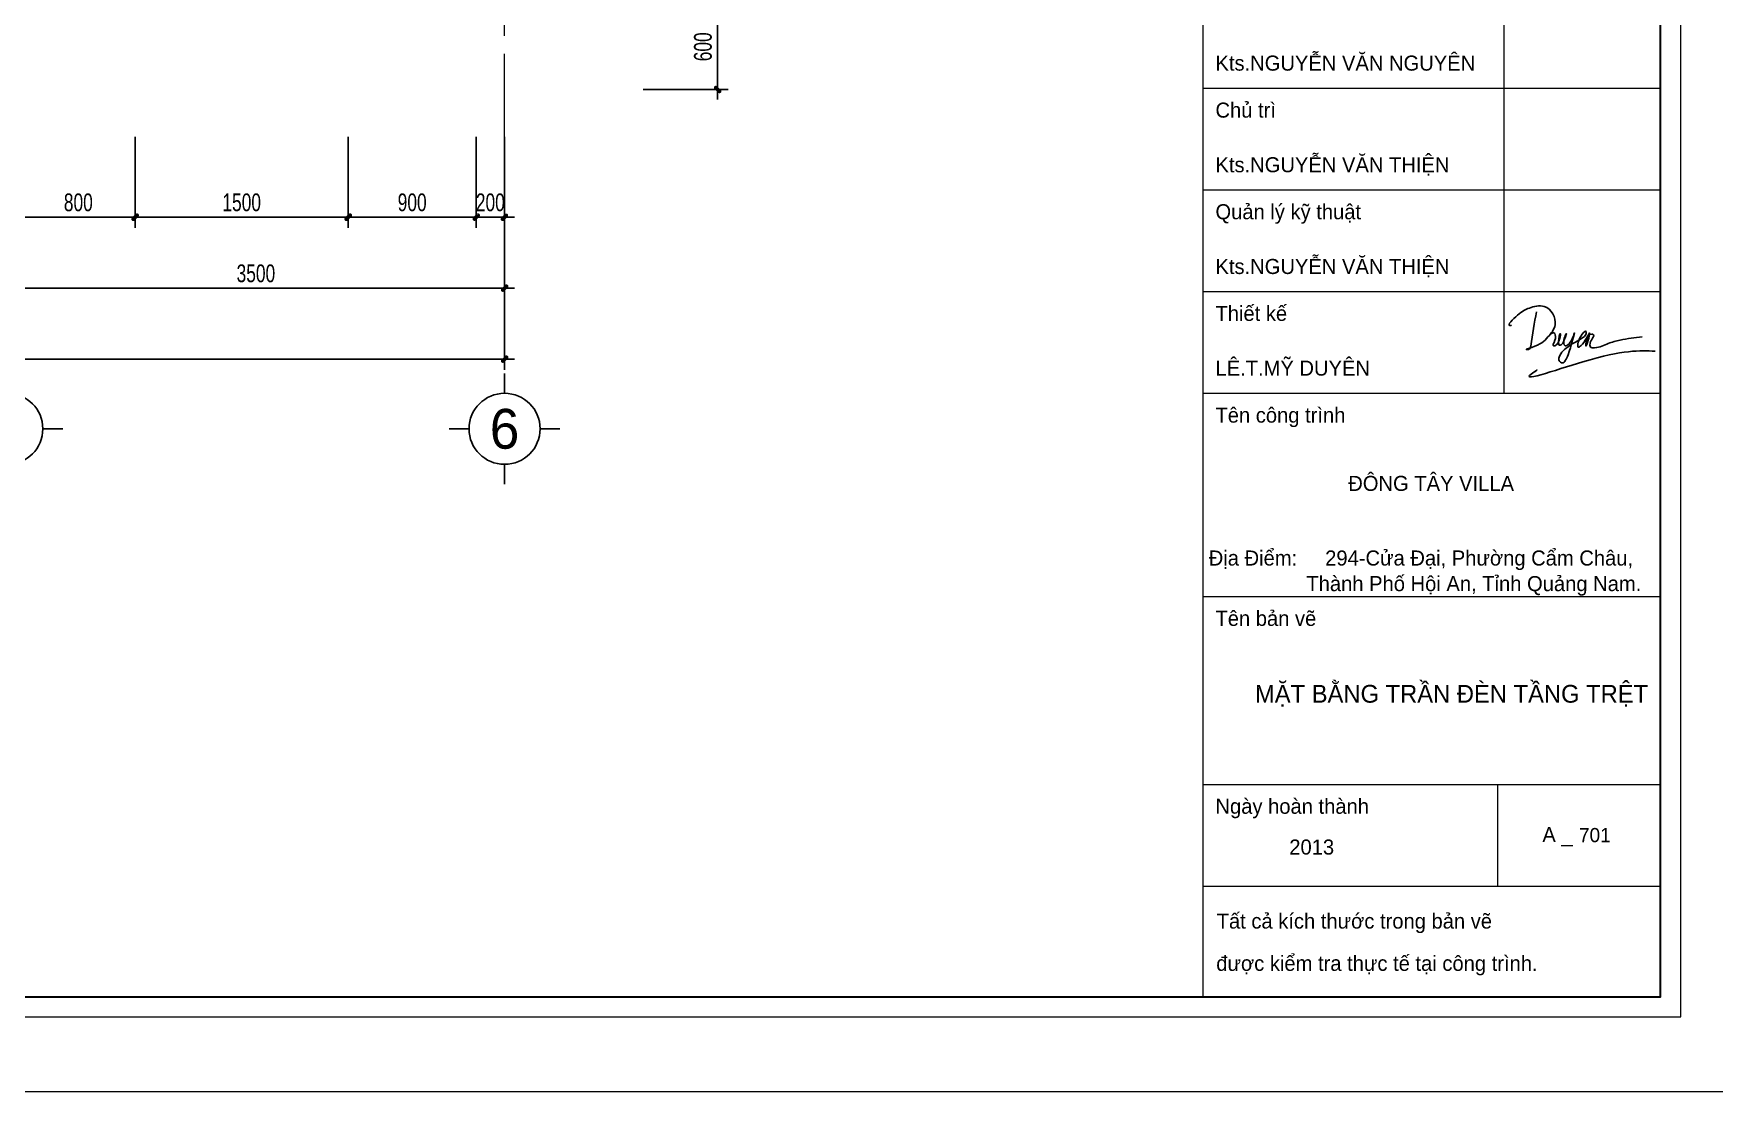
# Model space of a CAD drawing. Header units: inches. Extents: x 88947 to 296847, y 35049 to 161062.
# Drawn here: x 106346 to 118177, y 77053 to 84502 of the extents above; entities that cross this region are included whole.
import ezdxf
from ezdxf.enums import TextEntityAlignment as Align

# ---------------------------------------------------------------- set-up
doc = ezdxf.new("R2010")
doc.units = ezdxf.units.IN
doc.header["$MEASUREMENT"] = 0
doc.header["$PDMODE"] = 1
doc.linetypes.add('ACAD_ISO03W100', pattern=[30, 12, -18])
doc.linetypes.add('CENTER', pattern=[50.8, 31.75, -6.35, 6.35, -6.35])
for name, color, linetype, lineweight in [('0.15', 175, 'Continuous', 20), ('A-Dims', 145, 'Continuous', 25), ('A-Text', 30, 'Continuous', 9), ('A-Wall', 2, 'Continuous', 35), ('DIM', 7, 'Continuous', 25), ('GHICHU', 40, 'Continuous', 18), ('KHUNG 2', 144, 'Continuous', 18), ('NETMANH', 192, 'Continuous', 18), ('TRUC', 252, 'ACAD_ISO03W100', 13)]:
    doc.layers.add(name, color=color, linetype=linetype, lineweight=lineweight)
doc.layers.add('text', color=2, linetype='Continuous')
doc.styles.add('FRANKO', font='VFRANKO.TTF')
doc.styles.add('VHELVEN', font='VHELVEN.TTF')
doc.styles.add('VNI-HELVE-CONDENSE', font='VNARIAL.TTF', dxfattribs={"width": 0.7})
doc.dimstyles.new('TAS-100', dxfattribs={"dimscale": 50, "dimtxt": 2.5, "dimasz": 0.7, "dimexe": 1.5, "dimexo": 1.5, "dimgap": 0.8, "dimtad": 1, "dimdec": 0, "dimzin": 3, "dimdsep": 46, "dimtxsty": 'VNI-HELVE-CONDENSE', "dimblk": 'TICK', "dimcen": 2.5, "dimclrt": 71, "dimazin": 2, "dimtfac": 0.75, "dimtdec": 0, "dimtix": 1, "dimtmove": 2, "dimatfit": 2, "dimldrblk": 'TICK123', "dimfxl": 1.5, "dimtolj": 1, "dimtzin": 0, "dimarcsym": 0})

# ---------------------------------------------------------------- blocks, each defined once
blk = doc.blocks.new('A$C22DF5D2D')
for points in [[(-10, 1159), (-123, 479), (-148, 421), (-212, 409), (-104, 451), (219, 660), (363, 901), (147, 1267), (-150, 1235), (-388, 1094), (-537, 889), (-506, 892)], [(255, 700), (290, 728), (339, 743), (363, 705), (341, 552), (331, 483), (357, 485), (464, 729), (431, 561), (448, 495), (513, 535), (530, 566), (588, 726), (535, 529), (559, 486), (639, 526), (747, 742), (622, 304), (565, 189), (507, 143), (444, 188), (443, 257), (521, 382), (803, 578), (926, 655), (981, 729), (981, 766), (870, 665), (831, 456), (904, 515), (1051, 736), (976, 480), (1094, 717), (1127, 703), (1105, 634), (1056, 499), (1066, 460), (1148, 442), (1421, 530), (1656, 597), (2094, 666)], [(2356, 378), (916, 165), (-61, -39), (0, 0), (-61, -39)]]:
    blk.add_spline(points, degree=3)
blk = doc.blocks.new('khung ten')
at = {"layer": '0.15', "ltscale": 0.7}
blk.add_line((301249, -213090), (305804, -213090), dxfattribs=at)
at = {"layer": 'A-Wall', "ltscale": 0.7}
blk.add_lwpolyline([(267204, -219099), (305804, -219099), (305804, -190799), (267204, -190799)], close=True, dxfattribs=at)
at = {"layer": 'KHUNG 2', "ltscale": 0.7}
for p, q in [((301249, -219099), (301249, -190799)), ((304246, -213090), (304246, -209041)), ((301249, -210053), (305804, -210053)), ((301249, -211065), (305804, -211065)), ((301249, -212078), (305804, -212078)), ((301249, -213090), (305804, -213090)), ((301249, -215115), (305804, -215115)), ((301249, -216986), (305804, -216986)), ((304185, -217998), (304185, -216986)), ((301249, -217998), (305804, -217998))]:
    blk.add_line(p, q, dxfattribs=at)
blk.add_lwpolyline([(267004, -219299), (306004, -219299), (306004, -190599), (267004, -190599)], close=True, dxfattribs=at)
at = {"layer": 'NETMANH', "ltscale": 0.7}
blk.add_lwpolyline([(265004, -220042), (307004, -220042), (307004, -190342), (265004, -190342)], close=True, dxfattribs=at)
at = {"layer": 'text', "linetype": 'Continuous', "xscale": 0.5, "yscale": 0.5, "zscale": 0.5}
blk.add_blockref('A$C22DF5D2D', (304573, -212860), dxfattribs=at)
at = {"layer": 'text', "linetype": 'Continuous', "style": 'FRANKO'}
for s, p in [('Kts.NGUYEÃN VAÊN NGUYEÂN', (301373, -209878)), ('Chuû trì', (301373, -210346)), ('Kts.NGUYEÃN VAÊN THIEÄN', (301373, -210890)), ('Quaûn lyù kyõ thuaät', (301373, -211358)), ('Kts.NGUYEÃN VAÊN THIEÄN', (301373, -211903)), ('Thieát keá', (301373, -212370)), ('LEÂ.T.MYÕ DUYEÂN', (301373, -212915)), ('Teân coâng trình', (301373, -213383)), ('ÑOÂNG TAÂY VILLA', (302695, -214063)), ('Ñòa Ñieåm:     294-Cöûa Ñaïi, Phöôøng Caåm Chaâu, ', (301306, -214806)), ('Thaønh Phoá Hoäi An, Tænh Quaûng Nam.', (302278, -215061)), ('Teân baûn veõ ', (301373, -215407)), ('Ngaøy hoaøn thaønh', (301373, -217278)), ('A _ ', (304627, -217560)), ('2013', (302108, -217684)), ('Taát caû kích thöôùc trong baûn veõ ', (301385, -218421)), ('ñöôïc kieåm tra thöïc teá taïi coâng trình.', (301381, -218842))]:
    blk.add_text(s, height=150, dxfattribs=at).set_placement(p)
blk = doc.blocks.new('TICK')
at = {"layer": 'A-Dims', "color": 1}
for p, q in [((-2, 0), (2, 0)), ((0, 1.5), (0, -1.5))]:
    blk.add_line(p, q, dxfattribs=at)
at = {"layer": 'A-Dims', "color": 1, "const_width": 0.788}
blk.add_lwpolyline([(-0.33, -0.35), (0.38, 0.38)], dxfattribs=at)
at = {"layer": 'A-Dims', "color": 1, "const_width": 0.394}
for points in [[(0.24, 0.52, -0.414214), (0.52, 0.52, -1)], [(0.52, 0.52, -0.414214), (0.52, 0.24, -1)], [(-0.47, -0.21, 0.414214), (-0.47, -0.49, 1)], [(-0.47, -0.49, 0.414214), (-0.19, -0.49, 1)]]:
    blk.add_lwpolyline(points, format="xyb", dxfattribs=at)
blk = doc.blocks.new('*D4450')
at = {"layer": 'Defpoints', "color": 0}
for p in [(106161, 83851), (109661, 83851), (109661, 82709)]:
    blk.add_point(p, dxfattribs=at)
at = {"layer": 'DIM', "color": 0, "lineweight": -2}
for p, q in [((106161, 83776), (106161, 82634)), ((109661, 83776), (109661, 82634)), ((106196, 82709), (109626, 82709))]:
    blk.add_line(p, q, dxfattribs=at)
at = {"layer": 'DIM', "color": 0, "lineweight": -2, "xscale": 35, "yscale": 35, "zscale": 35, "rotation": 180}
blk.add_blockref('TICK', (106161, 82709), dxfattribs=at)
at = {"layer": 'DIM', "color": 0, "lineweight": -2, "xscale": 35, "yscale": 35, "zscale": 35}
blk.add_blockref('TICK', (109661, 82709), dxfattribs=at)
at = {"layer": 'DIM', "color": 71, "insert": (107911, 82813), "char_height": 125, "attachment_point": 5, "style": 'VNI-HELVE-CONDENSE'}
blk.add_mtext('\\A1;3500', dxfattribs=at)
blk = doc.blocks.new('TICK123')
at = {"layer": 'A-Dims', "color": 1}
blk.add_lwpolyline([(0.05, 0, 0, 0.84, 0), (-2.11, 0, 8.4, 8.4, 0)], format="xyseb", dxfattribs=at)
blk = doc.blocks.new('*D4451')
at = {"layer": 'Defpoints', "color": 0}
for p in [(97261, 83851), (109661, 83851), (109661, 82209)]:
    blk.add_point(p, dxfattribs=at)
at = {"layer": 'DIM', "color": 0, "lineweight": -2}
for p, q in [((97261, 83776), (97261, 82134)), ((109661, 83776), (109661, 82134)), ((97296, 82209), (109626, 82209))]:
    blk.add_line(p, q, dxfattribs=at)
at = {"layer": 'DIM', "color": 0, "lineweight": -2, "xscale": 35, "yscale": 35, "zscale": 35, "rotation": 180}
blk.add_blockref('TICK', (97261, 82209), dxfattribs=at)
at = {"layer": 'DIM', "color": 0, "lineweight": -2, "xscale": 35, "yscale": 35, "zscale": 35}
blk.add_blockref('TICK', (109661, 82209), dxfattribs=at)
at = {"layer": 'DIM', "color": 71, "insert": (103461, 82313), "char_height": 125, "attachment_point": 5, "style": 'VNI-HELVE-CONDENSE'}
blk.add_mtext('\\A1;12400', dxfattribs=at)
blk = doc.blocks.new('*D4489')
at = {"layer": 'Defpoints', "color": 0}
for p in [(110561, 84709), (110561, 84109), (111161, 84109)]:
    blk.add_point(p, dxfattribs=at)
at = {"layer": 'DIM', "color": 0, "lineweight": -2}
for p, q in [((110636, 84709), (111236, 84709)), ((111161, 84674), (111161, 84144)), ((110636, 84109), (111236, 84109))]:
    blk.add_line(p, q, dxfattribs=at)
at = {"layer": 'DIM', "color": 0, "lineweight": -2, "xscale": 35, "yscale": 35, "zscale": 35}
for p, rotation in [((111161, 84709), 90), ((111161, 84109), 270)]:
    blk.add_blockref('TICK', p, dxfattribs=dict(at, rotation=rotation))
at = {"layer": 'DIM', "color": 71, "insert": (111058, 84409), "char_height": 125, "attachment_point": 5, "rotation": 90, "style": 'VNI-HELVE-CONDENSE'}
blk.add_mtext('\\A1;600', dxfattribs=at)
blk = doc.blocks.new('TRUCCOT')
for p, q in [((0, -140), (0, 0)), ((-250, -390), (-390, -390)), ((250, -390), (390, -390)), ((0, -640), (0, -780))]:
    blk.add_line(p, q)
blk.add_circle((0, -390), 250)
at = {"layer": 'GHICHU', "style": 'VHELVEN'}
blk.add_attdef('TRUC', text='', height=280, dxfattribs=at).set_placement((0, -390), align=Align.MIDDLE_CENTER)
blk = doc.blocks.new('*D4534')
at = {"layer": 'Defpoints', "color": 0}
for p in [(107061, 83851), (108561, 83851), (107061, 83209)]:
    blk.add_point(p, dxfattribs=at)
at = {"layer": 'DIM', "color": 0, "lineweight": -2}
for p, q in [((107061, 83776), (107061, 83134)), ((108561, 83776), (108561, 83134)), ((108526, 83209), (107096, 83209))]:
    blk.add_line(p, q, dxfattribs=at)
at = {"layer": 'DIM', "color": 0, "lineweight": -2, "xscale": 35, "yscale": 35, "zscale": 35, "rotation": 180}
blk.add_blockref('TICK', (107061, 83209), dxfattribs=at)
at = {"layer": 'DIM', "color": 0, "lineweight": -2, "xscale": 35, "yscale": 35, "zscale": 35}
blk.add_blockref('TICK', (108561, 83209), dxfattribs=at)
at = {"layer": 'DIM', "color": 71, "insert": (107811, 83313), "char_height": 125, "attachment_point": 5, "style": 'VNI-HELVE-CONDENSE'}
blk.add_mtext('\\A1;1500', dxfattribs=at)
blk = doc.blocks.new('*D4547')
at = {"layer": 'Defpoints', "color": 0}
for p in [(106261, 83851), (107061, 83851), (106261, 83209)]:
    blk.add_point(p, dxfattribs=at)
at = {"layer": 'DIM', "color": 0, "lineweight": -2}
for p, q in [((106261, 83776), (106261, 83134)), ((107061, 83776), (107061, 83134)), ((107026, 83209), (106296, 83209))]:
    blk.add_line(p, q, dxfattribs=at)
at = {"layer": 'DIM', "color": 0, "lineweight": -2, "xscale": 35, "yscale": 35, "zscale": 35, "rotation": 180}
blk.add_blockref('TICK', (106261, 83209), dxfattribs=at)
at = {"layer": 'DIM', "color": 0, "lineweight": -2, "xscale": 35, "yscale": 35, "zscale": 35}
blk.add_blockref('TICK', (107061, 83209), dxfattribs=at)
at = {"layer": 'DIM', "color": 71, "insert": (106661, 83313), "char_height": 125, "attachment_point": 5, "style": 'VNI-HELVE-CONDENSE'}
blk.add_mtext('\\A1;800', dxfattribs=at)
blk = doc.blocks.new('*D4548')
at = {"layer": 'Defpoints', "color": 0}
for p in [(108561, 83851), (109461, 83851), (108561, 83209)]:
    blk.add_point(p, dxfattribs=at)
at = {"layer": 'DIM', "color": 0, "lineweight": -2}
for p, q in [((108561, 83776), (108561, 83134)), ((109461, 83776), (109461, 83134)), ((109426, 83209), (108596, 83209))]:
    blk.add_line(p, q, dxfattribs=at)
at = {"layer": 'DIM', "color": 0, "lineweight": -2, "xscale": 35, "yscale": 35, "zscale": 35, "rotation": 180}
blk.add_blockref('TICK', (108561, 83209), dxfattribs=at)
at = {"layer": 'DIM', "color": 0, "lineweight": -2, "xscale": 35, "yscale": 35, "zscale": 35}
blk.add_blockref('TICK', (109461, 83209), dxfattribs=at)
at = {"layer": 'DIM', "color": 71, "insert": (109011, 83313), "char_height": 125, "attachment_point": 5, "style": 'VNI-HELVE-CONDENSE'}
blk.add_mtext('\\A1;900', dxfattribs=at)
blk = doc.blocks.new('*D4550')
at = {"layer": 'Defpoints', "color": 0}
for p in [(109461, 83851), (109661, 83851), (109661, 83209)]:
    blk.add_point(p, dxfattribs=at)
at = {"layer": 'DIM', "color": 0, "lineweight": -2}
for p, q in [((109461, 83776), (109461, 83134)), ((109661, 83776), (109661, 83134)), ((109426, 83209), (109391, 83209)), ((109461, 83209), (109661, 83209)), ((109696, 83209), (109731, 83209))]:
    blk.add_line(p, q, dxfattribs=at)
at = {"layer": 'DIM', "color": 0, "lineweight": -2, "xscale": 35, "yscale": 35, "zscale": 35}
blk.add_blockref('TICK', (109461, 83209), dxfattribs=at)
at = {"layer": 'DIM', "color": 0, "lineweight": -2, "xscale": 35, "yscale": 35, "zscale": 35, "rotation": 180}
blk.add_blockref('TICK', (109661, 83209), dxfattribs=at)
at = {"layer": 'DIM', "color": 71, "insert": (109561, 83313), "char_height": 125, "attachment_point": 5, "style": 'VNI-HELVE-CONDENSE'}
blk.add_mtext('\\A1;200', dxfattribs=at)

msp = doc.modelspace()

# ---------------------------------------------------------------- linework, layer by layer
at = {"layer": 'TRUC', "linetype": 'CENTER', "ltscale": 20}
msp.add_lwpolyline([(109661.3, 82709), (109661.3, 95209)], dxfattribs=at)

# ---------------------------------------------------------------- block references
at = {"layer": 'A-Text', "xscale": 0.7071428571362048, "yscale": 0.7071428573544836, "zscale": 0.7071428573664265}
msp.add_blockref('khung ten', (-98448.5, 232654.8), dxfattribs=at)
at = {"layer": 'DIM'}
ref = msp.add_blockref('TRUCCOT', (106161.3, 82109), dxfattribs=at)
ref.add_attrib('TRUC', '5', dxfattribs={"layer": 'GHICHU', "height": 280, "style": 'FRANKO'}).set_placement((106161.3, 81719), align=Align.MIDDLE_CENTER)
ref = msp.add_blockref('TRUCCOT', (109661.3, 82109), dxfattribs=at)
ref.add_attrib('TRUC', '6', dxfattribs={"layer": 'GHICHU', "height": 280, "style": 'FRANKO'}).set_placement((109661.3, 81719), align=Align.MIDDLE_CENTER)

# ---------------------------------------------------------------- texts
at = {"layer": 'text', "style": 'FRANKO'}
for s, height, p in [('MAËT BAÈNG TRAÀN ÑEØN TAÀNG TREÄT', 125, (114943.4, 79790.7)), ('701', 100, (117224.1, 78808.3))]:
    msp.add_text(s, height=height, dxfattribs=at).set_placement(p)

# ---------------------------------------------------------------- dimensions: what is measured, and where the dimension line sits
at = {"layer": 'DIM'}
for base, p1, p2, angle, picture, middle in [((111161.3, 84109), (110561.3, 84709), (110561.3, 84109), 90, '*D4489', (111057.6, 84409)), ((106261.3, 83209), (107061.3, 83851.1), (106261.3, 83851.1), 180, '*D4547', (106661.3, 83312.7)), ((107061.3, 83209), (108561.3, 83851.1), (107061.3, 83851.1), 180, '*D4534', (107811.3, 83312.7)), ((108561.3, 83209), (109461.3, 83851.1), (108561.3, 83851.1), 180, '*D4548', (109011.3, 83312.7)), ((109661.3, 83209), (109461.3, 83851.1), (109661.3, 83851.1), 180, '*D4550', (109561.3, 83312.7))]:
    dim = msp.add_linear_dim(base=base, p1=p1, p2=p2, angle=angle, dimstyle='TAS-100', dxfattribs=at)
    dim.commit()
    dim.dimension.update_dxf_attribs({"geometry": picture, "text_midpoint": middle})
for base, p1, picture, middle in [((109661.3, 82209), (97261.3, 83851.1), '*D4451', (103461.3, 82312.7)), ((109661.3, 82709), (106161.3, 83851.1), '*D4450', (107911.3, 82812.8))]:
    dim = msp.add_linear_dim(base=base, p1=p1, p2=(109661.3, 83851.1), dimstyle='TAS-100', dxfattribs=at)
    dim.commit()
    dim.dimension.update_dxf_attribs({"geometry": picture, "text_midpoint": middle})

doc.saveas('drawing.dxf')
